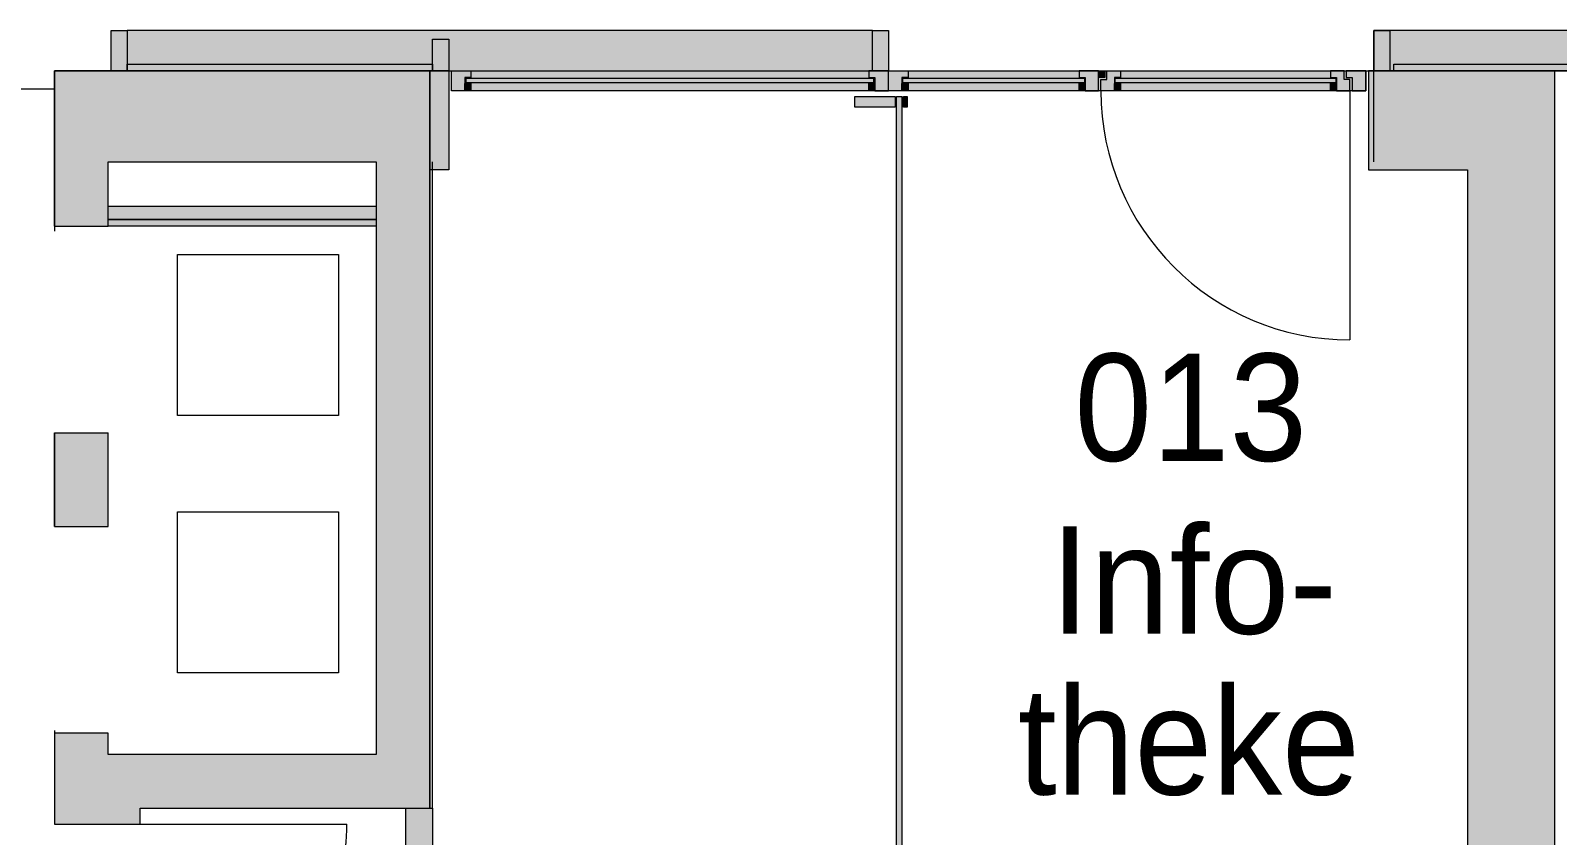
# Model space of a CAD drawing. Header units: inches. Extents: x 50200 to 250609, y 23637 to 115190.
# Drawn here: x 67170 to 72864, y 37747 to 40749 of the extents above; entities that cross this region are included whole.
import ezdxf

# ---------------------------------------------------------------- set-up
doc = ezdxf.new("R2010")
doc.units = ezdxf.units.IN
doc.header["$LTSCALE"] = 200
doc.header["$MEASUREMENT"] = 0
doc.linetypes.add('Volllinie', pattern=[0])
doc.layers.add('Grundebene', color=7, linetype='Continuous')
doc.styles.add('ARIAL', font='arial.ttf', dxfattribs={"height": 0.2})

# ---------------------------------------------------------------- blocks, each defined once
blk = doc.blocks.new('Color_Area-B7')
at = {"layer": 'Grundebene', "true_color": 0x000000, "transparency": 33554687}
blk.add_hatch(color=18, dxfattribs=at).paths.add_polyline_path([(68459.5, 40094), (68459.5, 40044), (67459.5, 40044), (67459.5, 40094)], flags=0)
at = {"layer": 'Grundebene', "color": 18, "linetype": 'Volllinie', "lineweight": 13, "true_color": 0x000000}
for p, q in [((67459.5, 40044), (67459.5, 40094)), ((67459.5, 40094), (68459.5, 40094)), ((68459.5, 40094), (68459.5, 40044)), ((68459.5, 40044), (67459.5, 40044))]:
    blk.add_line(p, q, dxfattribs=at)
blk = doc.blocks.new('Color_Area-C0')
at = {"layer": 'Grundebene', "true_color": 0x000000, "transparency": 33554687}
blk.add_hatch(color=18, dxfattribs=at).paths.add_polyline_path([(68459.5, 40044), (68459.5, 40019), (67459.5, 40019), (67459.5, 40044)], flags=0)
at = {"layer": 'Grundebene', "color": 18, "linetype": 'Volllinie', "lineweight": 13, "true_color": 0x000000}
for p, q in [((67459.5, 40019), (67459.5, 40044)), ((67459.5, 40044), (68459.5, 40044)), ((68459.5, 40044), (68459.5, 40019)), ((68459.5, 40019), (67459.5, 40019))]:
    blk.add_line(p, q, dxfattribs=at)
blk = doc.blocks.new('Color_Area-D2')
at = {"layer": 'Grundebene', "true_color": 0x000000, "transparency": 33554687}
blk.add_hatch(color=18, dxfattribs=at).paths.add_polyline_path([(76834.4, 40749), (72179.5, 40749), (72179.5, 40599), (76834.4, 40599)], flags=0)
at = {"layer": 'Grundebene', "color": 18, "linetype": 'Volllinie', "lineweight": 13, "true_color": 0x000000}
for p, q in [((76834.4, 40749), (72179.5, 40749)), ((72179.5, 40749), (72179.5, 40599)), ((76834.4, 40599), (76834.4, 40749)), ((72179.5, 40599), (76834.4, 40599))]:
    blk.add_line(p, q, dxfattribs=at)
blk = doc.blocks.new('Color_Area-DB')
at = {"layer": 'Grundebene', "true_color": 0x000000, "transparency": 33554687}
blk.add_hatch(color=18, dxfattribs=at).paths.add_polyline_path([(70309.5, 40749), (67531, 40749), (67531, 40599), (70309.5, 40599)], flags=0)
at = {"layer": 'Grundebene', "color": 18, "linetype": 'Volllinie', "lineweight": 13, "true_color": 0x000000}
for p, q in [((70309.5, 40749), (67531, 40749)), ((67531, 40749), (67531, 40599)), ((70309.5, 40599), (70309.5, 40749)), ((67531, 40599), (70309.5, 40599))]:
    blk.add_line(p, q, dxfattribs=at)
blk = doc.blocks.new('Color_Area-17B')
at = {"layer": 'Grundebene', "true_color": 0x000000, "transparency": 33554687}
blk.add_hatch(color=18, dxfattribs=at).paths.add_polyline_path([(67259.5, 40599), (67259.5, 40019), (67459.5, 40019), (67459.5, 40259), (68459.5, 40259), (68459.5, 39525), (68459.5, 39259), (68459.5, 38049), (67459.5, 38049), (67459.5, 38129), (67259.5, 38129), (67259.5, 37789), (67579.3, 37789), (67579.3, 37849), (68659.5, 37849), (68659.5, 40599)], flags=0)
at = {"layer": 'Grundebene', "color": 18, "linetype": 'Volllinie', "lineweight": 13, "true_color": 0x000000}
for p, q in [((67259.5, 40599), (67259.5, 40019)), ((68659.5, 40599), (67259.5, 40599)), ((68659.5, 37849), (68659.5, 40599)), ((67459.5, 40019), (67459.5, 40259)), ((67459.5, 40259), (68459.5, 40259)), ((68459.5, 40259), (68459.5, 39525)), ((67259.5, 40019), (67459.5, 40019)), ((68459.5, 39525), (68459.5, 39259)), ((68459.5, 39259), (68459.5, 38049)), ((67459.5, 38129), (67259.5, 38129)), ((67259.5, 38129), (67259.5, 37789)), ((67459.5, 38049), (67459.5, 38129)), ((68459.5, 38049), (67459.5, 38049)), ((67579.3, 37789), (67579.3, 37849)), ((67579.3, 37849), (68659.5, 37849)), ((67259.5, 37789), (67579.3, 37789))]:
    blk.add_line(p, q, dxfattribs=at)
blk = doc.blocks.new('Color_Area-22C')
at = {"layer": 'Grundebene', "true_color": 0x000000, "transparency": 33554687}
blk.add_hatch(color=18, dxfattribs=at).paths.add_polyline_path([(68569.5, 37849), (68669.5, 37849), (68669.5, 36119), (68569.5, 36119)], flags=0)
at = {"layer": 'Grundebene', "color": 18, "linetype": 'Volllinie', "lineweight": 13, "true_color": 0x000000}
for p, q in [((68569.5, 37849), (68669.5, 37849)), ((68569.5, 36119), (68569.5, 37849)), ((68669.5, 37849), (68669.5, 36119)), ((68669.5, 36119), (68569.5, 36119))]:
    blk.add_line(p, q, dxfattribs=at)
blk = doc.blocks.new('Color_Area-34D')
at = {"layer": 'Grundebene', "true_color": 0x000000, "transparency": 33554687}
blk.add_hatch(color=18, dxfattribs=at).paths.add_polyline_path([(68739.5, 40599), (72149.5, 40599), (72149.5, 40524), (68739.5, 40524)], flags=0)
at = {"layer": 'Grundebene', "color": 18, "linetype": 'Volllinie', "lineweight": 13, "true_color": 0x000000}
for p, q in [((68739.5, 40599), (72149.5, 40599)), ((68739.5, 40524), (68739.5, 40599)), ((72149.5, 40599), (72149.5, 40524)), ((72149.5, 40524), (68739.5, 40524))]:
    blk.add_line(p, q, dxfattribs=at)
blk = doc.blocks.new('Color_Area-354')
at = {"layer": 'Grundebene', "true_color": 0x000000, "transparency": 33554687}
blk.add_hatch(color=18, dxfattribs=at).paths.add_polyline_path([(72069.2, 40566.7), (72069.2, 40599), (72017.6, 40599), (72017.6, 40574), (72040.6, 40574), (72040.6, 40524), (72090.7, 40524), (72090.7, 40566.7)], flags=0)
at = {"layer": 'Grundebene', "color": 18, "linetype": 'Volllinie', "lineweight": 13, "true_color": 0x000000}
for p, q in [((72069.2, 40599), (72017.6, 40599)), ((72017.6, 40599), (72017.6, 40574)), ((72017.6, 40574), (72040.6, 40574)), ((72040.6, 40574), (72040.6, 40524)), ((72069.2, 40566.7), (72069.2, 40599)), ((72090.7, 40566.7), (72069.2, 40566.7)), ((72090.7, 40524), (72090.7, 40566.7)), ((72040.6, 40524), (72090.7, 40524))]:
    blk.add_line(p, q, dxfattribs=at)
blk = doc.blocks.new('Color_Area-35E')
at = {"layer": 'Grundebene', "true_color": 0x000000, "transparency": 33554687}
blk.add_hatch(color=18, dxfattribs=at).paths.add_polyline_path([(72017.6, 40551), (72040.6, 40551), (72040.6, 40524), (72017.6, 40524)], flags=0)
at = {"layer": 'Grundebene', "color": 18, "linetype": 'Volllinie', "lineweight": 13, "true_color": 0x000000}
for p, q in [((72017.6, 40551), (72040.6, 40551)), ((72017.6, 40524), (72017.6, 40551)), ((72040.6, 40551), (72040.6, 40524)), ((72040.6, 40524), (72017.6, 40524))]:
    blk.add_line(p, q, dxfattribs=at)
blk = doc.blocks.new('Color_Area-365')
at = {"layer": 'Grundebene', "true_color": 0x000000, "transparency": 33554687}
blk.add_hatch(color=18, dxfattribs=at).paths.add_polyline_path([(71125.5, 40599), (71080.2, 40599), (71080.2, 40574), (71103.2, 40574), (71103.2, 40524), (71153.3, 40524), (71153.3, 40570.2), (71153.3, 40599)], flags=0)
at = {"layer": 'Grundebene', "color": 18, "linetype": 'Volllinie', "lineweight": 13, "true_color": 0x000000}
for p, q in [((71125.5, 40599), (71080.2, 40599)), ((71080.2, 40599), (71080.2, 40574)), ((71080.2, 40574), (71103.2, 40574)), ((71103.2, 40574), (71103.2, 40524)), ((71153.3, 40599), (71125.5, 40599)), ((71153.3, 40570.2), (71153.3, 40599)), ((71153.3, 40524), (71153.3, 40570.2)), ((71103.2, 40524), (71153.3, 40524))]:
    blk.add_line(p, q, dxfattribs=at)
blk = doc.blocks.new('Color_Area-36F')
at = {"layer": 'Grundebene', "true_color": 0x000000, "transparency": 33554687}
blk.add_hatch(color=18, dxfattribs=at).paths.add_polyline_path([(71080.2, 40551), (71103.2, 40551), (71103.2, 40524), (71080.2, 40524)], flags=0)
at = {"layer": 'Grundebene', "color": 18, "linetype": 'Volllinie', "lineweight": 13, "true_color": 0x000000}
for p, q in [((71080.2, 40551), (71103.2, 40551)), ((71080.2, 40524), (71080.2, 40551)), ((71103.2, 40551), (71103.2, 40524)), ((71103.2, 40524), (71080.2, 40524))]:
    blk.add_line(p, q, dxfattribs=at)
blk = doc.blocks.new('Color_Area-375')
at = {"layer": 'Grundebene', "true_color": 0x000000, "transparency": 33554687}
blk.add_hatch(color=18, dxfattribs=at).paths.add_polyline_path([(68767.3, 40599), (68812.6, 40599), (68812.6, 40574), (68789.6, 40574), (68789.6, 40524), (68739.5, 40524), (68739.5, 40570.2), (68739.5, 40599)], flags=0)
at = {"layer": 'Grundebene', "color": 18, "linetype": 'Volllinie', "lineweight": 13, "true_color": 0x000000}
for p, q in [((68739.5, 40570.2), (68739.5, 40599)), ((68739.5, 40599), (68767.3, 40599)), ((68739.5, 40524), (68739.5, 40570.2)), ((68767.3, 40599), (68812.6, 40599)), ((68812.6, 40574), (68789.6, 40574)), ((68789.6, 40574), (68789.6, 40524)), ((68812.6, 40599), (68812.6, 40574)), ((68789.6, 40524), (68739.5, 40524))]:
    blk.add_line(p, q, dxfattribs=at)
blk = doc.blocks.new('Color_Area-37F')
at = {"layer": 'Grundebene', "true_color": 0x000000, "transparency": 33554687}
blk.add_hatch(color=18, dxfattribs=at).paths.add_polyline_path([(68789.6, 40551), (68812.6, 40551), (68812.6, 40524), (68789.6, 40524)], flags=0)
at = {"layer": 'Grundebene', "color": 18, "linetype": 'Volllinie', "lineweight": 13, "true_color": 0x000000}
for p, q in [((68789.6, 40551), (68812.6, 40551)), ((68789.6, 40524), (68789.6, 40551)), ((68812.6, 40551), (68812.6, 40524)), ((68812.6, 40524), (68789.6, 40524))]:
    blk.add_line(p, q, dxfattribs=at)
blk = doc.blocks.new('Color_Area-385')
at = {"layer": 'Grundebene', "true_color": 0x000000, "transparency": 33554687}
blk.add_hatch(color=18, dxfattribs=at).paths.add_polyline_path([(72121.6, 40599), (72076.3, 40599), (72076.3, 40574), (72099.3, 40574), (72099.3, 40524), (72149.5, 40524), (72149.5, 40570.2), (72149.5, 40599)], flags=0)
at = {"layer": 'Grundebene', "color": 18, "linetype": 'Volllinie', "lineweight": 13, "true_color": 0x000000}
for p, q in [((72121.6, 40599), (72076.3, 40599)), ((72076.3, 40599), (72076.3, 40574)), ((72076.3, 40574), (72099.3, 40574)), ((72099.3, 40574), (72099.3, 40524)), ((72149.5, 40599), (72121.6, 40599)), ((72149.5, 40570.2), (72149.5, 40599)), ((72149.5, 40524), (72149.5, 40570.2)), ((72099.3, 40524), (72149.5, 40524))]:
    blk.add_line(p, q, dxfattribs=at)
blk = doc.blocks.new('Color_Area-38F')
at = {"layer": 'Grundebene', "true_color": 0x000000, "transparency": 33554687}
blk.add_hatch(color=18, dxfattribs=at).paths.add_polyline_path([(71183.5, 40566.7), (71183.5, 40599), (71235.1, 40599), (71235.1, 40574), (71212.1, 40574), (71212.1, 40524), (71162, 40524), (71162, 40566.7)], flags=0)
at = {"layer": 'Grundebene', "color": 18, "linetype": 'Volllinie', "lineweight": 13, "true_color": 0x000000}
for p, q in [((71162, 40524), (71162, 40566.7)), ((71162, 40566.7), (71183.5, 40566.7)), ((71183.5, 40566.7), (71183.5, 40599)), ((71183.5, 40599), (71235.1, 40599)), ((71235.1, 40574), (71212.1, 40574)), ((71212.1, 40574), (71212.1, 40524)), ((71235.1, 40599), (71235.1, 40574)), ((71212.1, 40524), (71162, 40524))]:
    blk.add_line(p, q, dxfattribs=at)
blk = doc.blocks.new('Color_Area-399')
at = {"layer": 'Grundebene', "true_color": 0x000000, "transparency": 33554687}
blk.add_hatch(color=18, dxfattribs=at).paths.add_polyline_path([(71235.1, 40524), (71212.1, 40524), (71212.1, 40551), (71235.1, 40551)], flags=0)
at = {"layer": 'Grundebene', "color": 18, "linetype": 'Volllinie', "lineweight": 13, "true_color": 0x000000}
for p, q in [((71212.1, 40524), (71212.1, 40551)), ((71212.1, 40551), (71235.1, 40551)), ((71235.1, 40551), (71235.1, 40524)), ((71235.1, 40524), (71212.1, 40524))]:
    blk.add_line(p, q, dxfattribs=at)
blk = doc.blocks.new('Color_Area-39F')
at = {"layer": 'Grundebene', "true_color": 0x000000, "transparency": 33554687}
blk.add_hatch(color=18, dxfattribs=at).paths.add_polyline_path([(71153.3, 40599), (71176.3, 40599), (71176.3, 40574), (71153.3, 40574)], flags=0)
at = {"layer": 'Grundebene', "color": 18, "linetype": 'Volllinie', "lineweight": 13, "true_color": 0x000000}
for p, q in [((71153.3, 40599), (71176.3, 40599)), ((71153.3, 40574), (71153.3, 40599)), ((71176.3, 40574), (71153.3, 40574)), ((71176.3, 40599), (71176.3, 40574))]:
    blk.add_line(p, q, dxfattribs=at)
blk = doc.blocks.new('Color_Area-3A6')
at = {"layer": 'Grundebene', "true_color": 0x000000, "transparency": 33554687}
blk.add_hatch(color=18, dxfattribs=at).paths.add_polyline_path([(70397.3, 40599), (70442.6, 40599), (70442.6, 40574), (70419.6, 40574), (70419.6, 40524), (70369.5, 40524), (70369.5, 40570.2), (70369.5, 40599)], flags=0)
at = {"layer": 'Grundebene', "color": 18, "linetype": 'Volllinie', "lineweight": 13, "true_color": 0x000000}
for p, q in [((70369.5, 40570.2), (70369.5, 40599)), ((70369.5, 40599), (70397.3, 40599)), ((70369.5, 40524), (70369.5, 40570.2)), ((70397.3, 40599), (70442.6, 40599)), ((70442.6, 40574), (70419.6, 40574)), ((70419.6, 40574), (70419.6, 40524)), ((70442.6, 40599), (70442.6, 40574)), ((70419.6, 40524), (70369.5, 40524))]:
    blk.add_line(p, q, dxfattribs=at)
blk = doc.blocks.new('Color_Area-3B0')
at = {"layer": 'Grundebene', "true_color": 0x000000, "transparency": 33554687}
blk.add_hatch(color=18, dxfattribs=at).paths.add_polyline_path([(70442.6, 40524), (70419.6, 40524), (70419.6, 40551), (70442.6, 40551)], flags=0)
at = {"layer": 'Grundebene', "color": 18, "linetype": 'Volllinie', "lineweight": 13, "true_color": 0x000000}
for p, q in [((70419.6, 40524), (70419.6, 40551)), ((70419.6, 40551), (70442.6, 40551)), ((70442.6, 40551), (70442.6, 40524)), ((70442.6, 40524), (70419.6, 40524))]:
    blk.add_line(p, q, dxfattribs=at)
blk = doc.blocks.new('Color_Area-3B6')
at = {"layer": 'Grundebene', "true_color": 0x000000, "transparency": 33554687}
blk.add_hatch(color=18, dxfattribs=at).paths.add_polyline_path([(70341.6, 40599), (70296.3, 40599), (70296.3, 40574), (70319.3, 40574), (70319.3, 40524), (70369.5, 40524), (70369.5, 40570.2), (70369.5, 40599)], flags=0)
at = {"layer": 'Grundebene', "color": 18, "linetype": 'Volllinie', "lineweight": 13, "true_color": 0x000000}
for p, q in [((70341.6, 40599), (70296.3, 40599)), ((70296.3, 40599), (70296.3, 40574)), ((70296.3, 40574), (70319.3, 40574)), ((70319.3, 40574), (70319.3, 40524)), ((70369.5, 40599), (70341.6, 40599)), ((70369.5, 40570.2), (70369.5, 40599)), ((70369.5, 40524), (70369.5, 40570.2)), ((70319.3, 40524), (70369.5, 40524))]:
    blk.add_line(p, q, dxfattribs=at)
blk = doc.blocks.new('Color_Area-3C0')
at = {"layer": 'Grundebene', "true_color": 0x000000, "transparency": 33554687}
blk.add_hatch(color=18, dxfattribs=at).paths.add_polyline_path([(70296.3, 40551), (70319.3, 40551), (70319.3, 40524), (70296.3, 40524)], flags=0)
at = {"layer": 'Grundebene', "color": 18, "linetype": 'Volllinie', "lineweight": 13, "true_color": 0x000000}
for p, q in [((70296.3, 40551), (70319.3, 40551)), ((70296.3, 40524), (70296.3, 40551)), ((70319.3, 40551), (70319.3, 40524)), ((70319.3, 40524), (70296.3, 40524))]:
    blk.add_line(p, q, dxfattribs=at)
blk = doc.blocks.new('Color_Area-72C')
at = {"layer": 'Grundebene', "true_color": 0x000000, "transparency": 33554687}
blk.add_hatch(color=18, dxfattribs=at).paths.add_polyline_path([(72139.5, 36779), (72139.5, 36419), (72529.5, 36419), (72529.5, 32919), (72169.5, 32919), (72169.5, 32589), (72854.5, 32589), (72854.5, 40599), (72159.5, 40599), (72159.5, 40229), (72529.5, 40229), (72529.5, 36779)], flags=0)
at = {"layer": 'Grundebene', "color": 18, "linetype": 'Volllinie', "lineweight": 13, "true_color": 0x000000}
for p, q in [((72854.5, 40599), (72159.5, 40599)), ((72159.5, 40599), (72159.5, 40229)), ((72854.5, 32589), (72854.5, 40599)), ((72159.5, 40229), (72529.5, 40229)), ((72529.5, 40229), (72529.5, 36779)), ((72139.5, 36779), (72139.5, 36419)), ((72529.5, 36779), (72139.5, 36779)), ((72139.5, 36419), (72529.5, 36419)), ((72529.5, 36419), (72529.5, 32919)), ((72529.5, 32919), (72169.5, 32919)), ((72169.5, 32919), (72169.5, 32589)), ((72169.5, 32589), (72854.5, 32589))]:
    blk.add_line(p, q, dxfattribs=at)
blk = doc.blocks.new('Color_Area-1143')
at = {"layer": 'Grundebene', "true_color": 0x000000, "transparency": 33554687}
blk.add_hatch(color=18, dxfattribs=at).paths.add_polyline_path([(70399.5, 36799), (70399.5, 40503), (70419.5, 40503), (70419.5, 36799)], flags=0)
at = {"layer": 'Grundebene', "color": 18, "linetype": 'Volllinie', "lineweight": 13, "true_color": 0x000000}
blk.add_lwpolyline([(70399.5, 36799), (70399.5, 40503), (70419.5, 40503), (70419.5, 36799), (70399.5, 36799)], dxfattribs=at)
blk = doc.blocks.new('Color_Area-114F')
at = {"layer": 'Grundebene', "true_color": 0x000000, "transparency": 33554687}
blk.add_hatch(color=18, dxfattribs=at).paths.add_polyline_path([(67471, 40749), (67531, 40749), (67531, 40599), (67471, 40599)], flags=0)
at = {"layer": 'Grundebene', "color": 18, "linetype": 'Volllinie', "lineweight": 13, "true_color": 0x000000}
for p, q in [((67471, 40749), (67531, 40749)), ((67471, 40599), (67471, 40749)), ((67531, 40749), (67531, 40599)), ((67531, 40599), (67471, 40599))]:
    blk.add_line(p, q, dxfattribs=at)
blk = doc.blocks.new('Color_Area-1158')
at = {"layer": 'Grundebene', "true_color": 0x000000, "transparency": 33554687}
blk.add_hatch(color=18, dxfattribs=at).paths.add_polyline_path([(70309.5, 40749), (70369.5, 40749), (70369.5, 40599), (70309.5, 40599)], flags=0)
at = {"layer": 'Grundebene', "color": 18, "linetype": 'Volllinie', "lineweight": 13, "true_color": 0x000000}
for p, q in [((70309.5, 40749), (70369.5, 40749)), ((70309.5, 40599), (70309.5, 40749)), ((70369.5, 40749), (70369.5, 40599)), ((70369.5, 40599), (70309.5, 40599))]:
    blk.add_line(p, q, dxfattribs=at)
blk = doc.blocks.new('Color_Area-1161')
at = {"layer": 'Grundebene', "true_color": 0x000000, "transparency": 33554687}
blk.add_hatch(color=18, dxfattribs=at).paths.add_polyline_path([(72179.5, 40749), (72239.5, 40749), (72239.5, 40599), (72179.5, 40599)], flags=0)
at = {"layer": 'Grundebene', "color": 18, "linetype": 'Volllinie', "lineweight": 13, "true_color": 0x000000}
for p, q in [((72179.5, 40749), (72239.5, 40749)), ((72179.5, 40599), (72179.5, 40749)), ((72239.5, 40749), (72239.5, 40599)), ((72239.5, 40599), (72179.5, 40599))]:
    blk.add_line(p, q, dxfattribs=at)
blk = doc.blocks.new('Color_Area-1173')
at = {"layer": 'Grundebene', "true_color": 0x000000, "transparency": 33554687}
blk.add_hatch(color=18, dxfattribs=at).paths.add_polyline_path([(67531, 40623.9), (68669.5, 40623.9), (68669.5, 40599), (67531, 40599)], flags=0)
at = {"layer": 'Grundebene', "color": 18, "linetype": 'Volllinie', "lineweight": 13, "true_color": 0x000000}
for p, q in [((67531, 40623.9), (68669.5, 40623.9)), ((67531, 40599), (67531, 40623.9)), ((68669.5, 40623.9), (68669.5, 40599)), ((68669.5, 40599), (67531, 40599))]:
    blk.add_line(p, q, dxfattribs=at)
blk = doc.blocks.new('Color_Area-117C')
at = {"layer": 'Grundebene', "true_color": 0x000000, "transparency": 33554687}
blk.add_hatch(color=18, dxfattribs=at).paths.add_polyline_path([(72254.7, 40623.9), (76742.5, 40623.9), (76742.5, 40599), (72254.7, 40599)], flags=0)
at = {"layer": 'Grundebene', "color": 18, "linetype": 'Volllinie', "lineweight": 13, "true_color": 0x000000}
for p, q in [((72254.7, 40623.9), (76742.5, 40623.9)), ((72254.7, 40599), (72254.7, 40623.9)), ((76742.5, 40623.9), (76742.5, 40599)), ((76742.5, 40599), (72254.7, 40599))]:
    blk.add_line(p, q, dxfattribs=at)
blk = doc.blocks.new('Color_Area-11AC')
at = {"layer": 'Grundebene', "true_color": 0x000000, "transparency": 33554687}
blk.add_hatch(color=18, dxfattribs=at).paths.add_polyline_path([(68659.5, 40599), (68729.5, 40599), (68729.5, 40229), (68659.5, 40229)], flags=0)
at = {"layer": 'Grundebene', "color": 18, "linetype": 'Volllinie', "lineweight": 13, "true_color": 0x000000}
for p, q in [((68659.5, 40599), (68729.5, 40599)), ((68659.5, 40229), (68659.5, 40599)), ((68729.5, 40599), (68729.5, 40229)), ((68729.5, 40229), (68659.5, 40229))]:
    blk.add_line(p, q, dxfattribs=at)
blk = doc.blocks.new('Color_Area-1277')
at = {"layer": 'Grundebene', "true_color": 0x000000, "transparency": 33554687}
blk.add_hatch(color=18, dxfattribs=at).paths.add_polyline_path([(70244.5, 40463), (70244.5, 40503), (70394.5, 40503), (70394.5, 40463)], flags=0)
at = {"layer": 'Grundebene', "color": 18, "linetype": 'Volllinie', "lineweight": 13, "true_color": 0x000000}
for p, q in [((70244.5, 40463), (70244.5, 40503)), ((70244.5, 40503), (70394.5, 40503)), ((70394.5, 40503), (70394.5, 40463)), ((70394.5, 40463), (70244.5, 40463))]:
    blk.add_line(p, q, dxfattribs=at)
blk = doc.blocks.new('Color_Area-1280')
at = {"layer": 'Grundebene', "true_color": 0x000000, "transparency": 33554687}
blk.add_hatch(color=18, dxfattribs=at).paths.add_polyline_path([(70425.3, 40463), (70425.3, 40503), (70439.5, 40503), (70439.5, 40463)], flags=0)
at = {"layer": 'Grundebene', "color": 18, "linetype": 'Volllinie', "lineweight": 13, "true_color": 0x000000}
for p, q in [((70425.3, 40463), (70425.3, 40503)), ((70425.3, 40503), (70439.5, 40503)), ((70439.5, 40503), (70439.5, 40463)), ((70439.5, 40463), (70425.3, 40463))]:
    blk.add_line(p, q, dxfattribs=at)
blk = doc.blocks.new('Color_Area-133C')
at = {"layer": 'Grundebene', "true_color": 0x000000, "transparency": 33554687}
blk.add_hatch(color=18, dxfattribs=at).paths.add_polyline_path([(68669.5, 40716.4), (68729.5, 40716.4), (68729.5, 40599), (68669.5, 40599)], flags=0)
at = {"layer": 'Grundebene', "color": 18, "linetype": 'Volllinie', "lineweight": 13, "true_color": 0x000000}
for p, q in [((68669.5, 40716.4), (68729.5, 40716.4)), ((68669.5, 40599), (68669.5, 40716.4)), ((68729.5, 40716.4), (68729.5, 40599)), ((68729.5, 40599), (68669.5, 40599))]:
    blk.add_line(p, q, dxfattribs=at)

msp = doc.modelspace()

# ---------------------------------------------------------------- hatches: boundary and pattern name
at = {"layer": 'Grundebene', "true_color": 0x000000, "transparency": 33554687}
msp.add_hatch(color=18, dxfattribs=at).paths.add_polyline_path([(67259.5, 39249), (67259.5, 38899), (67459.5, 38899), (67459.5, 39049), (67459.5, 39249)], flags=0)

# ---------------------------------------------------------------- linework, layer by layer
at = {"layer": 'Grundebene', "color": 18, "linetype": 'Volllinie', "lineweight": 13, "true_color": 0x000000}
for p, q in [((67471, 40749), (67531, 40749)), ((67471, 40599), (67471, 40749)), ((70309.5, 40749), (67531, 40749)), ((67531, 40749), (67531, 40599)), ((67531, 40749), (67531, 40599)), ((68669.5, 40716.4), (68729.5, 40716.4)), ((68669.5, 40599), (68669.5, 40716.4)), ((68729.5, 40716.4), (68729.5, 40599)), ((70309.5, 40599), (70309.5, 40749)), ((70309.5, 40749), (70369.5, 40749)), ((70309.5, 40599), (70309.5, 40749)), ((70369.5, 40749), (70369.5, 40599)), ((76834.4, 40749), (72179.5, 40749)), ((72179.5, 40749), (72179.5, 40599)), ((72179.5, 40749), (72239.5, 40749)), ((72179.5, 40599), (72179.5, 40749)), ((72239.5, 40749), (72239.5, 40599)), ((67531, 40623.9), (68669.5, 40623.9)), ((67531, 40599), (67531, 40623.9)), ((68669.5, 40623.9), (68669.5, 40599)), ((72254.7, 40623.9), (76742.5, 40623.9)), ((72254.7, 40599), (72254.7, 40623.9)), ((67259.5, 40599), (67259.5, 40019)), ((68659.5, 40599), (67259.5, 40599)), ((67259.5, 40019), (67259.5, 40599)), ((67259.5, 40599), (68659.5, 40599)), ((67531, 40599), (67471, 40599)), ((67531, 40599), (70309.5, 40599)), ((68669.5, 40599), (67531, 40599)), ((68659.5, 37849), (68659.5, 40599)), ((68659.5, 40599), (72179.5, 40599)), ((68659.5, 40599), (68659.5, 37849)), ((68659.5, 40599), (68729.5, 40599)), ((68659.5, 40229), (68659.5, 40599)), ((68729.5, 40599), (68669.5, 40599)), ((68729.5, 40599), (68729.5, 40229)), ((70369.5, 40599), (70309.5, 40599)), ((72854.5, 40599), (72159.5, 40599)), ((72159.5, 40599), (72159.5, 40229)), ((72179.5, 40599), (76834.4, 40599)), ((72179.5, 40259), (72179.5, 40599)), ((72179.5, 40599), (72854.5, 40599)), ((72239.5, 40599), (72179.5, 40599)), ((76742.5, 40599), (72254.7, 40599)), ((72854.5, 32589), (72854.5, 40599)), ((67259.5, 40530.4), (66609.5, 40530.4)), ((70244.5, 40463), (70244.5, 40503)), ((70244.5, 40503), (70394.5, 40503)), ((70394.5, 40503), (70394.5, 40463)), ((70425.3, 40463), (70425.3, 40503)), ((70425.3, 40503), (70439.5, 40503)), ((70439.5, 40503), (70439.5, 40463)), ((72090.7, 40524), (72090.7, 39595.3)), ((70394.5, 40463), (70244.5, 40463)), ((70439.5, 40463), (70425.3, 40463)), ((67459.5, 40019), (67459.5, 40259)), ((67459.5, 40259), (68459.5, 40259)), ((67459.5, 40019), (67459.5, 40259)), ((67459.5, 40259), (68459.5, 40259)), ((68459.5, 40259), (68459.5, 38049)), ((68459.5, 40259), (68459.5, 38049)), ((68729.5, 40229), (68659.5, 40229)), ((68669.5, 37849), (68669.5, 40259)), ((72159.5, 40229), (72529.5, 40229)), ((72529.5, 40229), (72529.5, 36779)), ((67459.5, 40044), (67459.5, 40094)), ((67459.5, 40094), (68459.5, 40094)), ((68459.5, 40094), (68459.5, 40044)), ((68459.5, 40044), (67459.5, 40044)), ((67259.5, 40019), (67459.5, 40019)), ((67259.5, 40019), (67459.5, 40019)), ((67259.5, 40019), (67259.5, 40000.8)), ((67718, 39913.9), (68318, 39913.9)), ((67718, 39313.9), (67718, 39913.9)), ((68318, 39913.9), (68318, 39313.9)), ((68318, 39313.9), (67718, 39313.9)), ((67259.5, 39249), (67459.5, 39249)), ((67259.5, 38899), (67259.5, 39249)), ((67259.5, 39249), (67259.5, 38899)), ((67459.5, 38899), (67459.5, 39249)), ((67459.5, 38899), (67459.5, 39049)), ((67718, 38954.2), (68318, 38954.2)), ((67718, 38354.2), (67718, 38954.2)), ((68318, 38954.2), (68318, 38354.2)), ((67259.5, 38899), (67459.5, 38899)), ((68318, 38354.2), (67718, 38354.2)), ((67259.5, 38139), (67259.5, 38129)), ((67459.5, 38129), (67259.5, 38129)), ((67259.5, 38129), (67259.5, 37789)), ((67459.5, 38049), (67459.5, 38129)), ((68459.5, 38049), (67459.5, 38049)), ((67579.3, 37789), (67579.3, 37849)), ((67579.3, 37849), (68659.5, 37849)), ((68569.5, 37849), (68669.5, 37849)), ((68569.5, 36119), (68569.5, 37849)), ((68669.5, 37849), (68669.5, 36119)), ((68669.5, 37849), (68669.5, 36789)), ((67259.5, 37789), (67579.3, 37789)), ((67444.5, 37789), (68349.5, 37789))]:
    msp.add_line(p, q, dxfattribs=at)
for points in [[(68739.5, 40599), (72149.5, 40599), (72149.5, 40524), (68739.5, 40524), (68739.5, 40599)], [(68767.3, 40599), (68812.6, 40599), (68812.6, 40574), (68789.6, 40574), (68789.6, 40524), (68739.5, 40524), (68739.5, 40599), (68767.3, 40599)], [(68789.6, 40551), (68812.6, 40551), (68812.6, 40524), (68789.6, 40524), (68789.6, 40551)], [(68794.3, 40553.4), (68794.3, 40571.4), (70314.3, 40571.4), (70314.3, 40553.4), (68794.3, 40553.4)], [(70341.6, 40599), (70296.3, 40599), (70296.3, 40574), (70319.3, 40574), (70319.3, 40524), (70369.5, 40524), (70369.5, 40599), (70341.6, 40599)], [(70296.3, 40551), (70319.3, 40551), (70319.3, 40524), (70296.3, 40524), (70296.3, 40551)], [(70397.3, 40599), (70442.6, 40599), (70442.6, 40574), (70419.6, 40574), (70419.6, 40524), (70369.5, 40524), (70369.5, 40599), (70397.3, 40599)], [(70442.6, 40524), (70419.6, 40524), (70419.6, 40551), (70442.6, 40551), (70442.6, 40524)], [(70422.7, 40553.4), (70422.7, 40571.4), (71100.1, 40571.4), (71100.1, 40553.4), (70422.7, 40553.4)], [(71125.5, 40599), (71080.2, 40599), (71080.2, 40574), (71103.2, 40574), (71103.2, 40524), (71153.3, 40524), (71153.3, 40599), (71125.5, 40599)], [(71080.2, 40551), (71103.2, 40551), (71103.2, 40524), (71080.2, 40524), (71080.2, 40551)], [(71153.3, 40599), (71176.3, 40599), (71176.3, 40574), (71153.3, 40574), (71153.3, 40599)], [(71183.5, 40566.7), (71183.5, 40599), (71235.1, 40599), (71235.1, 40574), (71212.1, 40574), (71212.1, 40524), (71162, 40524), (71162, 40566.7), (71183.5, 40566.7)], [(71235.1, 40524), (71212.1, 40524), (71212.1, 40551), (71235.1, 40551), (71235.1, 40524)], [(71214.5, 40553.4), (71214.5, 40571.4), (72038.1, 40571.4), (72038.1, 40553.4), (71214.5, 40553.4)], [(72069.2, 40566.7), (72069.2, 40599), (72017.6, 40599), (72017.6, 40574), (72040.6, 40574), (72040.6, 40524), (72090.7, 40524), (72090.7, 40566.7), (72069.2, 40566.7)], [(72017.6, 40551), (72040.6, 40551), (72040.6, 40524), (72017.6, 40524), (72017.6, 40551)], [(72121.6, 40599), (72076.3, 40599), (72076.3, 40574), (72099.3, 40574), (72099.3, 40524), (72149.5, 40524), (72149.5, 40599), (72121.6, 40599)]]:
    msp.add_lwpolyline(points, dxfattribs=at)
for centre, radius, start, end in [((72090.7, 40524), 928.8, 180, 270), ((67459.5, 37789), 890, 269.6736, 360)]:
    msp.add_arc(centre, radius, start, end, dxfattribs=at)

# ---------------------------------------------------------------- block references
at = {"layer": 'Grundebene'}
for name in ['Color_Area-114F', 'Color_Area-DB', 'Color_Area-133C', 'Color_Area-1158', 'Color_Area-D2', 'Color_Area-1161', 'Color_Area-1173', 'Color_Area-117C', 'Color_Area-17B', 'Color_Area-11AC', 'Color_Area-34D', 'Color_Area-375', 'Color_Area-37F', 'Color_Area-3B6', 'Color_Area-3C0', 'Color_Area-3A6', 'Color_Area-3B0', 'Color_Area-365', 'Color_Area-36F', 'Color_Area-39F', 'Color_Area-38F', 'Color_Area-399', 'Color_Area-354', 'Color_Area-35E', 'Color_Area-385', 'Color_Area-72C', 'Color_Area-1277', 'Color_Area-1143', 'Color_Area-1280', 'Color_Area-B7', 'Color_Area-C0', 'Color_Area-22C']:
    msp.add_blockref(name, (0, 0), dxfattribs=at)

# ---------------------------------------------------------------- texts
at = {"layer": 'Grundebene', "color": 18, "lineweight": 18, "true_color": 0x000000, "style": 'ARIAL'}
for s, width, p in [('013', 0.93064, (71063.2, 39144.2)), ('Info-', 0.95714, (70972.6, 38499.4)), ('theke', 0.932855, (70852.3, 37899.4))]:
    msp.add_text(s, height=400, dxfattribs=dict(at, width=width)).set_placement(p)

doc.saveas('drawing.dxf')
